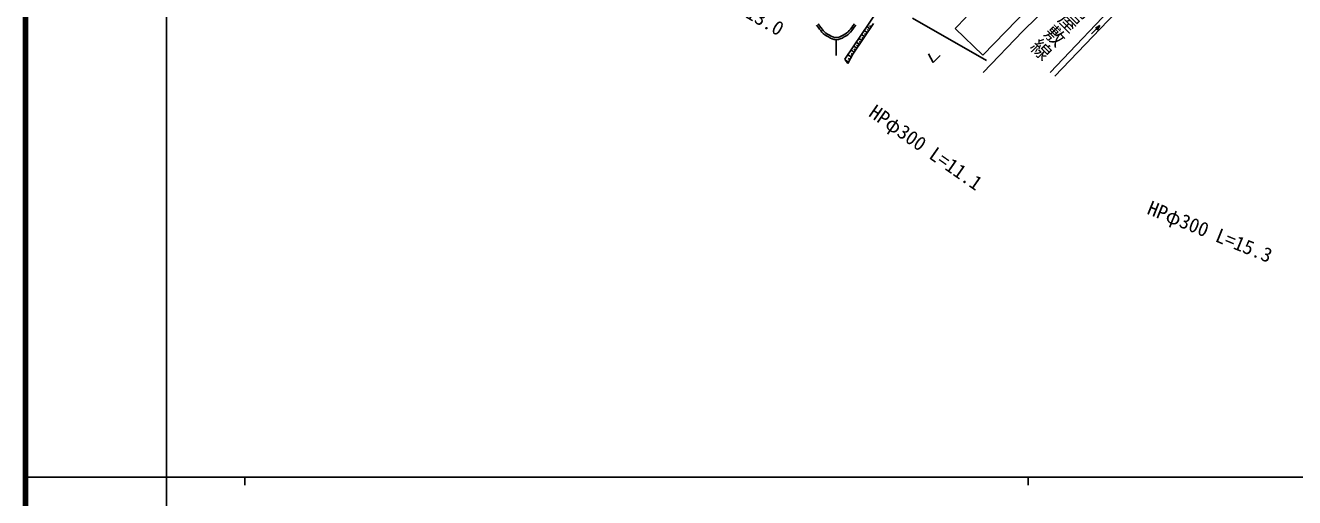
# Model space of a CAD drawing. Units: millimetres, scale not verified. Extents: x 40000 to 680000, y 20000 to 380000.
# Drawn here: x 40000 to 202023, y 202409 to 262660 of the extents above; entities that cross this region are included whole.
import ezdxf
from ezdxf.enums import TextEntityAlignment as Align

# ---------------------------------------------------------------- set-up
doc = ezdxf.new("R2010")
doc.units = ezdxf.units.MM
doc.header["$LTSCALE"] = 1000
for name, color, linetype, lineweight in [('M-BGD', 7, 'Continuous', 25), ('M-STR-HTXT', 7, 'Continuous', 13), ('M-STR-STRC', 7, 'Continuous', 25), ('M-TTL', 2, 'Continuous', 140), ('M-TTL-BAND', 7, 'Continuous', 25)]:
    doc.layers.add(name, color=color, linetype=linetype, lineweight=lineweight)
doc.styles.add('@ＭＳ ゴシック', font='')
doc.styles.add('ＭＳ ゴシック', font='')
doc.styles.get('@ＭＳ ゴシック').set_extended_font_data('@MS Gothic')
doc.styles.get('ＭＳ ゴシック').set_extended_font_data('MS Gothic')

msp = doc.modelspace()

# ---------------------------------------------------------------- linework, layer by layer
at = {"layer": 'M-BGD'}
for p, q in [((173112, 270085), (162223, 258850)), ((183827, 270387), (170814, 256652)), ((171402, 256181), (184198, 269555)), ((148774, 264536), (144612, 258331)), ((167332, 261907), (170932, 265453)), ((148250, 262886), (145610, 258979)), ((147807, 262230), (147408, 262500)), ((147975, 262479), (147775, 262614)), ((153248, 263594), (162684, 258192)), ((160102, 263691), (158710, 262255)), ((176103, 261565), (177156, 262634)), ((177156, 262634), (176595, 262304)), ((177156, 262634), (176835, 262068)), ((146799, 260739), (146405, 261005)), ((147135, 261236), (146740, 261503)), ((146967, 260987), (146770, 261121)), ((147471, 261733), (147074, 262002)), ((147303, 261485), (147105, 261618)), ((147639, 261982), (147440, 262116)), ((158710, 262255), (162223, 258850)), ((162267, 256669), (167332, 261907)), ((145792, 259247), (145403, 259510)), ((146128, 259744), (145737, 260008)), ((145960, 259496), (145765, 259627)), ((146464, 260242), (146071, 260507)), ((146296, 259993), (146100, 260125)), ((146631, 260490), (146435, 260623)), ((144976, 257813), (144612, 258331)), ((145066, 257978), (144728, 258167)), ((145610, 258979), (144976, 257813)), ((145424, 258637), (144983, 258884)), ((145245, 258307), (145012, 258438)), ((145604, 258966), (145404, 259078)), ((155295, 259044), (155874, 257936)), ((155874, 257936), (156775, 258802))]:
    msp.add_line(p, q, dxfattribs=at)
at = {"layer": 'M-STR-STRC'}
msp.add_line((143510, 260829), (143510, 258829), dxfattribs=at)
for points in [[(141010, 262686), (141560, 261959), (141769, 261557), (142510, 261186), (142881, 261000), (143096, 260829), (143510, 260829), (143925, 260829), (144140, 261000), (144510, 261186), (145251, 261557), (145461, 261959), (146010, 262686)], [(141187, 262863), (141722, 262155), (141922, 261755), (142647, 261402), (142969, 261246), (143152, 261095), (143510, 261095), (143868, 261095), (144052, 261246), (144373, 261402), (145099, 261755), (145299, 262155), (145834, 262863)]]:
    msp.add_open_spline(points, degree=3, knots=[0, 0, 0, 0, 1, 1, 1, 2, 2, 2, 3, 3, 3, 4, 4, 4, 4], dxfattribs=at)
at = {"layer": 'M-TTL'}
msp.add_line((40000, 380000), (40000, 20000), dxfattribs=at)
at = {"layer": 'M-TTL-BAND'}
for p, q in [((58000, 370000), (58000, 20000)), ((40000, 205000), (579000, 205000)), ((68000, 205000), (68000, 204000)), ((168000, 205000), (168000, 204000))]:
    msp.add_line(p, q, dxfattribs=at)

# ---------------------------------------------------------------- texts
at = {"layer": 'M-BGD', "style": '@ＭＳ ゴシック'}
msp.add_text('市道岡屋敷線', height=1833, rotation=224.923, dxfattribs=at).set_placement((178379, 270373), align=Align.BOTTOM_LEFT)
at = {"layer": 'M-STR-HTXT', "style": 'ＭＳ ゴシック'}
for s, rotation, p in [('HPφ300 L=13.0', 330, (128565, 264983)), ('HPφ300 L=11.1', 325, (154113, 245881)), ('HPφ300 L=15.3', 338, (190677, 234982))]:
    msp.add_text(s, height=1833, rotation=rotation, dxfattribs=at).set_placement(p, align=Align.BOTTOM_CENTER)

doc.saveas('drawing.dxf')
